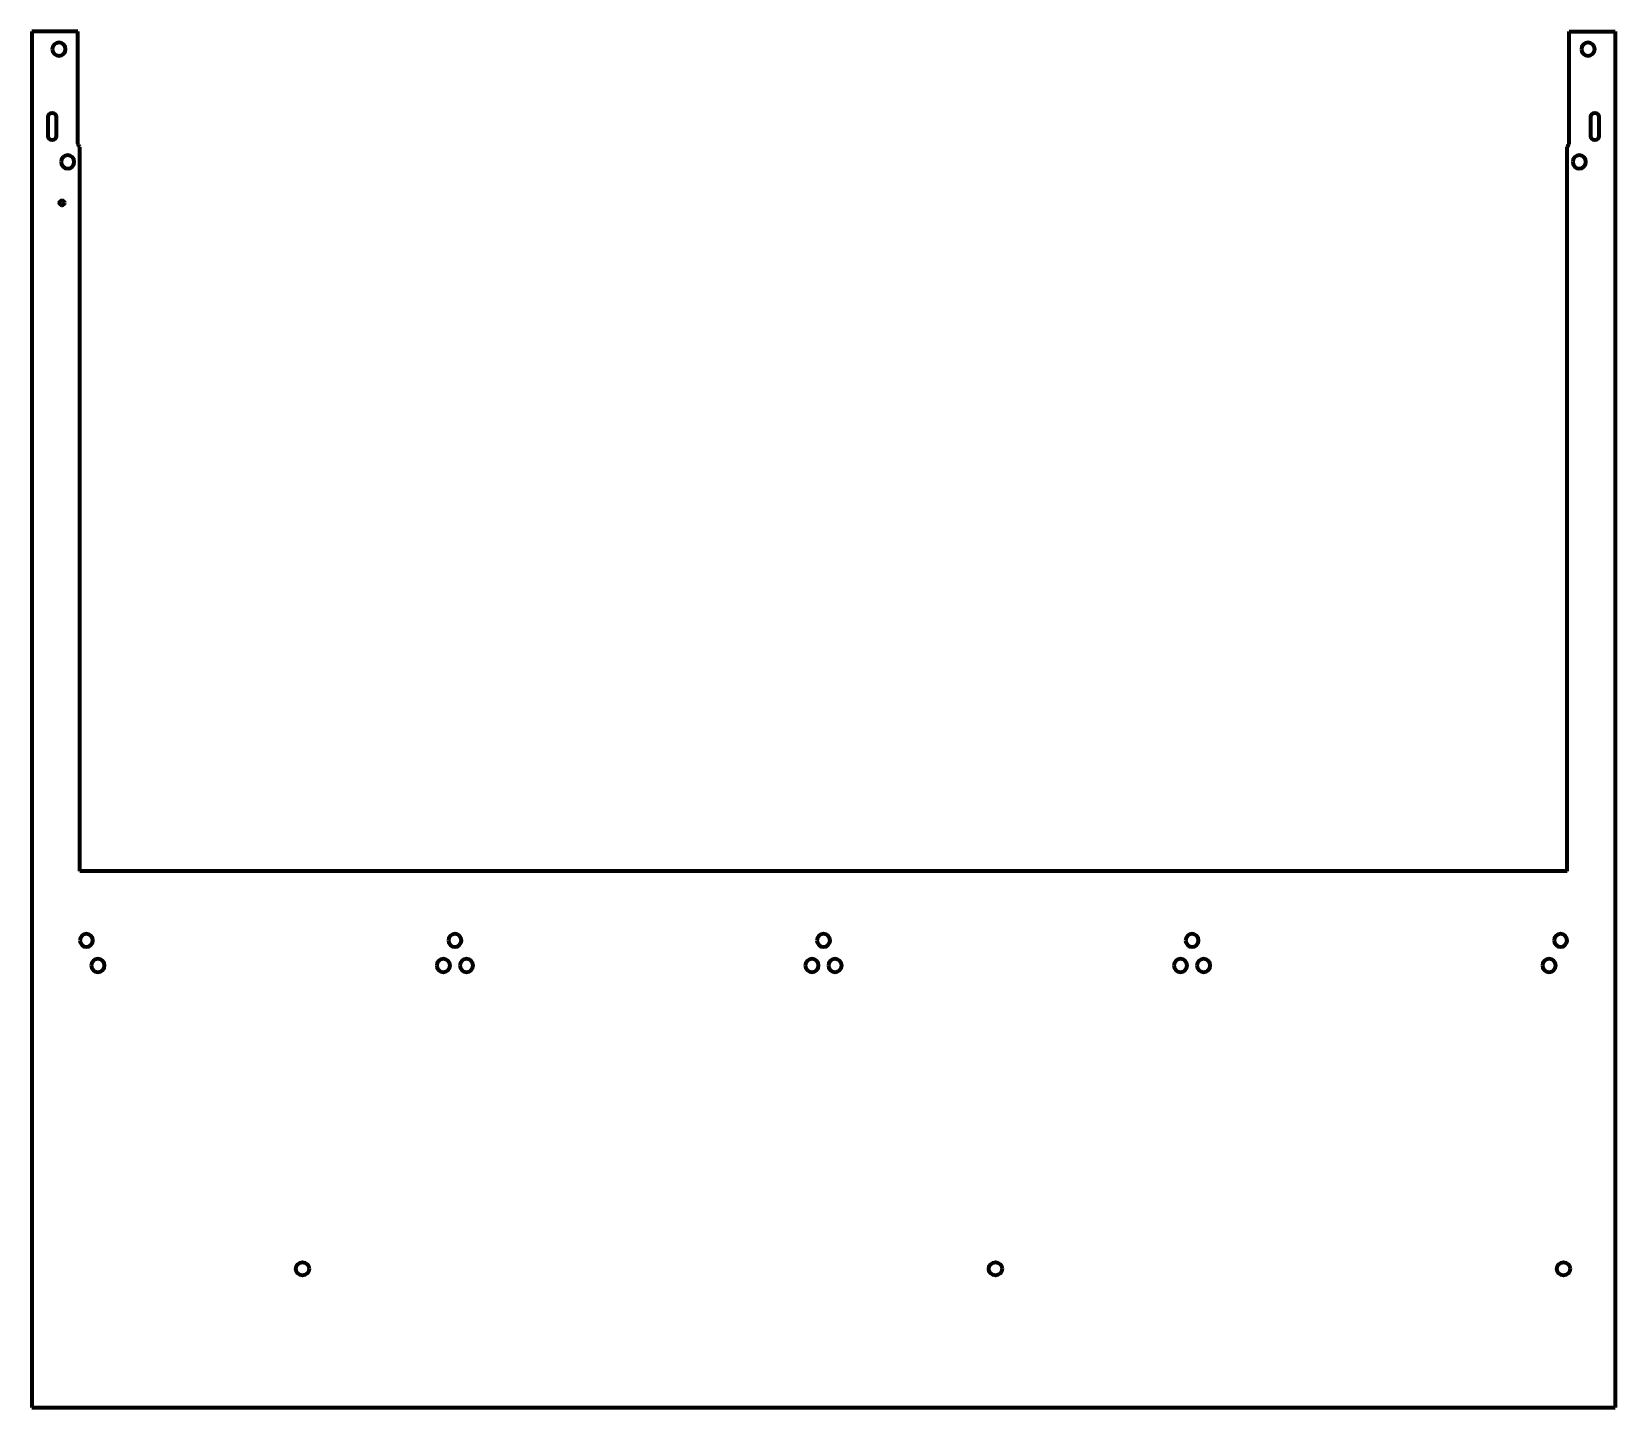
# Model space of a CAD drawing. Header units: millimetres. Extents: x 411 to 733, y 325 to 605.
import ezdxf

# ---------------------------------------------------------------- set-up
doc = ezdxf.new("R2010")
doc.units = ezdxf.units.MM
doc.header["$LTSCALE"] = 0.75
doc.layers.add('Sichtbar', color=7, linetype='Continuous', lineweight=70)

msp = doc.modelspace()

# ---------------------------------------------------------------- linework, layer by layer
at = {"layer": 'Sichtbar', "extrusion": (0, 1, 0)}
for p, q in [((419.916723, 605.130432, 1.2), (410.516723, 605.130432, 1.2)), ((410.516723, 605.130432, 1.2), (410.516723, 325.130432, 1.2)), ((419.916723, 582.630432, 1.2), (419.916723, 605.130432, 1.2)), ((723.366723, 605.130432, 1.2), (732.766723, 605.130432, 1.2)), ((723.366723, 582.630432, 1.2), (723.366723, 605.130432, 1.2)), ((732.766723, 605.130432, 1.2), (732.766723, 325.130432, 1.2)), ((413.886723, 583.830432, 1.2), (413.886723, 587.830432, 1.2)), ((415.486723, 587.830432, 1.2), (415.486723, 583.830432, 1.2)), ((727.796723, 583.830432, 1.2), (727.796723, 587.830432, 1.2)), ((729.396723, 587.830432, 1.2), (729.396723, 583.830432, 1.2)), ((420.286723, 434.270432, 1.2), (420.286723, 581.643974, 1.2)), ((722.996723, 434.270432, 1.2), (722.996723, 581.643974, 1.2)), ((722.996723, 434.270432, 1.2), (420.286723, 434.270432, 1.2)), ((410.516723, 325.130432, 1.2), (732.766723, 325.130432, 1.2))]:
    msp.add_line(p, q, dxfattribs=at)
at = {"layer": 'Sichtbar', "extrusion": (-2e-16, 0, -1)}
for centre, radius in [((-416.066723, 601.560432, -1.2), 1.35), ((-727.216723, 601.560432, -1.2), 1.35), ((-417.846723, 578.620432, -1.2), 1.35), ((-725.436723, 578.620432, -1.2), 1.35), ((-421.641723, 420.170432, -1.2), 1.325), ((-496.641723, 420.170432, -1.2), 1.325), ((-571.641723, 420.170432, -1.2), 1.325), ((-646.641723, 420.170432, -1.2), 1.325), ((-721.641723, 420.170432, -1.2), 1.325), ((-423.991723, 415.070432, -1.2), 1.35), ((-494.291723, 415.070432, -1.2), 1.35), ((-498.991723, 415.070432, -1.2), 1.35), ((-569.291723, 415.070432, -1.2), 1.35), ((-573.991723, 415.070432, -1.2), 1.35), ((-644.291723, 415.070432, -1.2), 1.35), ((-648.991723, 415.070432, -1.2), 1.35), ((-719.291723, 415.070432, -1.2), 1.35)]:
    msp.add_circle(centre, radius, dxfattribs=at)
at = {"layer": 'Sichtbar'}
for centre, radius in [((416.686723, 570.280432, 1.2), 0.5), ((465.616723, 353.320432, 1.2), 1.35), ((606.616723, 353.320432, 1.2), 1.35), ((722.216723, 353.320432, 1.2), 1.35)]:
    msp.add_circle(centre, radius, dxfattribs=at)
at = {"layer": 'Sichtbar', "extrusion": (-2e-16, 0, -1)}
for centre, radius, start, end in [((-414.686723, 587.830432, -1.2), 0.8, 0, 180), ((-728.596723, 587.830432, -1.2), 0.8, 0, 180), ((-414.686723, 583.830432, -1.2), 0.8, 180, 0), ((-728.596723, 583.830432, -1.2), 0.8, 180, 0), ((-421.416723, 582.630432, -1.2), 1.5, 318.879952, 0)]:
    msp.add_arc(centre, radius, start, end, dxfattribs=at)
at = {"layer": 'Sichtbar'}
msp.add_arc((721.866723, 582.630432, 1.2), 1.5, 318.879952, 0, dxfattribs=at)

doc.saveas('drawing.dxf')
